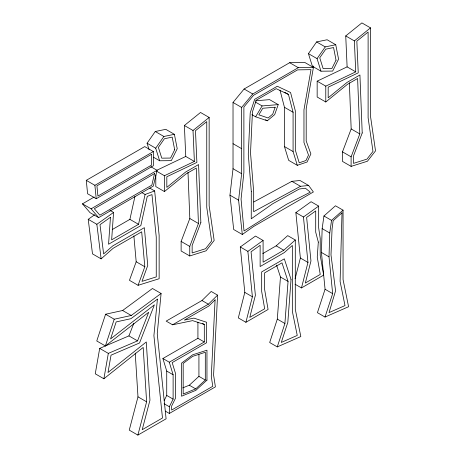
<?xml version="1.0" encoding="UTF-8"?>
<svg xmlns="http://www.w3.org/2000/svg" width="458" height="458" viewBox="0 0 458 458"><rect width="100%" height="100%" fill="white"/><g stroke="black" fill="none" stroke-linecap="round" stroke-linejoin="round"><path stroke-width="0.69" d="M321.424 252.45L322.151 228.616L323.943 215.993L335.462 205.779L343.053 210.159L343.053 279.535L348.584 306.717L325.025 317.056L317.434 312.671L325.071 289.256L321.424 252.45L329.016 256.835L332.663 293.641L325.025 317.056M329.016 256.835L329.743 232.996L331.535 220.378L343.053 210.159M204.308 341.983L197.925 338.296L162.899 358.517L169.283 362.204L204.308 341.983L204.308 324.453L192.595 320.629L172.557 324.796L166.174 321.11L201.989 300.517L211.19 291.454L217.573 295.135L213.588 375.005L215.392 386.873L169.346 413.454L165.286 411.107M109.874 210.296L113.573 212.432L111.649 239.855L138.534 224.334L145.089 194.484L154.661 190.923L159.138 235.366L159.138 278.733L138.087 285.305L129.459 280.325L136.186 261.764L133.873 235.91M262.8 253.566L276.185 245.843L287.704 235.624L295.296 240.009L295.296 309.385L300.826 336.561L277.273 346.901L269.682 342.521L277.313 319.106L280.462 277.027L276.563 265.09M277.273 346.901L284.905 323.485L288.053 281.407L281.991 262.846L264.638 272.865L264.638 289.588L268.085 309.482L245.906 322.289L238.315 317.904L244.801 292.399L240.284 246.982L255.501 236.07L263.092 240.456L263.092 262.165L283.777 250.223L295.296 240.009M137.881 435.1L146.612 401.821L143.182 347.445L103.874 378.772L95.253 373.797L99.695 348.406L108.323 353.387L137.555 340.872L148.701 312.253L105.392 345.95L96.764 340.97L105.586 314.234L122.624 310.501L152.474 288.494L161.096 293.475L157.243 333.722L166.099 418.807L137.881 435.1L129.253 430.119L137.984 396.84L135.225 353.061M253.795 201.961L291.872 181.322L300.013 180.498L308.64 185.479L313.381 191.976L253.68 226.447L242.311 234.485L233.689 229.504L229.962 195.177L233.025 168.721L233.025 102.466L244.103 89.007L289.668 62.7L304.788 62.46L313.409 67.441L306.202 108.655L306.202 140.984L310.879 153.934L307.095 162.012L297.299 165.321L288.672 160.34L284.452 146.56L284.452 107.292L280.004 90.157M242.311 234.485L238.589 200.157L241.647 173.702L241.647 107.447L252.73 93.987L298.295 67.681L313.409 67.441M103.874 378.772L108.323 353.387M112.187 229.584L129.906 219.353L134.938 196.448M150.888 166.752L157.048 170.313L153.356 186.051L98.647 217.636L90.026 212.655L82.486 203.85L94.193 197.009M245.906 322.289L252.392 296.778L247.875 251.362L240.284 246.982M295.112 278.722L300.374 258.037L295.857 212.621L311.074 201.715L318.665 206.094L318.665 227.809L320.211 238.504L320.211 255.232L323.657 275.121L301.478 287.927L295.055 284.218M301.478 287.927L307.965 262.423L303.448 217L295.857 212.621M105.392 345.95L114.214 319.215L131.246 315.482L161.096 293.475M255.598 100.789L269.59 99.638L278.218 104.613L274.685 114.609L267.306 120.786L255.604 116.796L251.911 114.66M138.087 285.305L144.814 266.745L141.688 231.805L113.218 248.242L101.121 258.856L92.493 253.875L88.222 219.319L94.566 214.819M209.151 117.454L193.013 130.484L194.387 161.434L185.759 156.453L184.385 125.503L200.524 112.473L209.151 117.454L209.151 205.837L214.161 240.467L206.089 250.801L189.755 255.965L181.128 250.984L181.128 241.435L189.818 218.518L187.992 172.311M189.755 255.965L189.755 246.415L198.446 223.498L196.253 168.052L186.08 173.92L164.428 191.559L155.8 186.578L155.8 174.87M370.505 27.881L354.366 40.911L355.74 71.854L347.112 66.874L345.738 35.93L361.877 22.9L370.505 27.881L370.505 116.263L375.514 150.888L367.442 161.222L351.109 166.386L342.487 161.405L342.487 151.861L351.177 128.944L349.345 82.738M351.109 166.386L351.109 156.842L359.799 133.925L357.606 78.473L347.439 84.346L325.781 101.985L317.159 97.004L317.159 81.163L347.112 66.874M99.695 348.406L128.927 335.891L133.851 323.245M164.222 400.521L166.729 395.426L166.729 371.06L162.899 358.517M169.346 413.454L169.346 406.75L173.113 399.113L173.113 374.747L169.283 362.204M255.604 116.796L262.125 105.941L278.218 104.613M149.142 149.835L147.075 143.217L155.256 131.498L165.767 129.333L174.395 134.314L177.223 148.736L171.303 160.649L159.63 160.769L153.47 157.214M159.63 160.769L155.703 148.197L163.884 136.478L174.395 134.314M308.429 53.643L316.61 41.924L327.121 39.76L335.748 44.741L338.577 59.162L332.663 71.076L320.984 71.196L312.362 66.215L308.429 53.643L317.056 58.624L320.984 71.196M317.056 58.624L325.237 46.905L335.748 44.741M172.557 324.796L208.373 304.204L217.573 295.135M182.725 387.909L189.309 385.207L198.927 376.356L198.927 354.292M195.692 388.894L205.31 380.043L205.31 352.282L192.635 356.353L183.183 363.423L183.183 394.029L195.692 388.894L189.309 385.207M247.875 251.362L263.092 240.456M303.448 217L318.665 206.094M101.121 258.856L96.85 224.3L113.573 212.432M82.486 203.85L91.113 208.831L157.048 170.313M86.264 180.338L144.728 146.589L153.356 151.564L153.356 165.75L96.226 198.732L87.598 193.751L86.264 180.338L94.892 185.318L96.226 198.732M94.892 185.318L153.356 151.564M308.64 185.479L300.5 186.303L253.68 211.676L253.68 191.833L250.52 152.892L252.45 111.867L256.308 100.153L276.174 88.68L288.448 94.451L293.08 112.267L293.08 151.541L297.299 165.321M317.159 81.163L325.781 86.144L355.74 71.854M156.441 170.439L185.759 156.453M156.418 171.097L164.428 175.723L194.387 161.434M312.362 66.215L313.736 66.198M345.738 35.93L354.366 40.911M316.61 41.924L325.237 46.905M289.668 62.7L298.295 67.681M351.177 128.944L359.799 133.925M284.756 92.321L288.448 94.451M284.452 107.292L293.08 112.267M244.103 89.007L252.73 93.987M342.487 151.861L351.109 156.842M255.346 102.031L262.125 105.941M265.457 119.715L267.306 120.786M233.025 102.466L241.647 107.447M284.452 146.56L293.08 151.541M233.025 143.692L241.647 148.673M291.872 181.322L300.5 186.303M184.385 125.503L193.013 130.484M323.943 215.993L331.535 220.378M233.025 168.721L241.647 173.702M155.256 131.498L163.884 136.478M322.151 228.616L329.743 232.996M147.075 143.217L155.703 148.197M229.962 195.177L238.589 200.157M300.374 258.037L307.965 262.423M276.185 245.843L283.777 250.223M149.732 188.078L154.661 190.923M325.071 289.256L332.663 293.641M189.818 218.518L198.446 223.498M142.009 192.704L145.089 194.484M280.462 277.027L288.053 281.407M181.128 241.435L189.755 246.415M129.906 219.353L138.534 224.334M244.801 292.399L252.392 296.778M277.313 319.106L284.905 323.485M88.222 219.319L96.85 224.3M136.186 261.764L144.814 266.745M201.989 300.517L208.373 304.204M202.562 323.445L204.308 324.453M122.624 310.501L131.246 315.482M105.586 314.234L114.214 319.215M128.927 335.891L137.555 340.872M198.927 376.356L205.31 380.043M166.729 371.06L173.113 374.747M166.729 395.426L173.113 399.113M164.124 403.738L169.346 406.75M137.984 396.84L146.612 401.821M91.113 208.831L98.647 217.636M325.781 86.144L325.781 101.985M197.925 322.169L197.925 338.296M164.428 175.723L164.428 191.559M251.299 191.427L251.247 218.792L272.762 203.73L299.269 189.017L305.412 188.215L310.324 192.183L286.588 204.245L244.017 230.981L241.068 199.133L243.885 172.626L243.885 107.017L253.514 95.321L297.585 69.874L310.988 69.662L303.963 109.811L303.963 142.49L308.515 155.073L305.95 160.535L299.217 162.808L295.318 150.064L295.318 110.819L290.561 92.499L277.285 86.253L254.677 99.306L250.223 112.834L248.276 154.209L251.299 191.427M342.012 212.833L340.094 281.464L345.006 305.583L329.039 312.596L335.582 290.807L330.997 254.894L332.061 228.994L333.149 220.704L342.012 212.833M215.094 299.858L211.281 376.419L212.775 386.3L171.653 410.042L171.653 406.017L175.42 398.374L175.42 373.173L172.185 362.604L206.61 342.733L206.61 322.26L193.9 318.115L184.345 320.102L208.865 305.996L215.094 299.858M110.458 217.275L108.563 244.24L140.835 225.605L147.264 196.345L151.97 194.593L156.252 237.147L156.252 276.918L141.98 281.372L147.745 265.474L144.362 227.66L112.754 245.906L103.617 253.921L100.004 224.689L110.458 217.275M318.316 242.082L317.251 257.127L320.251 274.422L305.337 283.033L310.959 260.934L306.631 217.424L315.705 210.92L315.705 232.183L318.316 242.082M291.036 279.449L287.824 322.358L281.281 342.441L297.248 335.433L292.336 311.308L292.336 245.454L284.269 252.61L260.133 266.545L260.133 245.276L251.058 251.786L255.387 295.296L249.765 317.388L264.678 308.778L261.678 291.488L261.678 271.903L284.304 258.839L291.036 279.449M157.409 299.148L153.911 335.64L162.487 417.988L142.22 429.69L149.955 400.2L146.285 341.977L108.002 372.491L111.036 355.173L139.547 342.968L154.398 304.839L110.555 338.954L116.172 321.922L130.891 318.699L157.409 299.148M154.546 173.542L151.821 185.169L99.844 215.18L94.319 208.728L154.546 173.542M275.161 107.235L272.722 114.134L268.113 117.992L258.833 114.826L262.778 108.26L275.161 107.235M200.856 222.525L192.148 245.488L192.148 252.953L205.579 248.711L211.619 240.977L206.758 207.354L206.758 121.616L195.48 130.719L196.888 162.413L166.821 176.754L166.821 187.374L185.771 171.939L198.566 164.554L200.856 222.525M362.215 132.952L353.507 155.909L353.507 163.38L366.932 159.132L372.978 151.403L368.112 117.775L368.112 32.043L356.834 41.146L358.242 72.839L328.18 87.18L328.18 97.8L347.124 82.366L359.919 74.98L362.215 132.952M174.681 149.732L170.542 158.067L161.76 158.159L158.388 147.367L164.411 138.74L172.208 137.131L174.681 149.732M336.035 60.158L331.895 68.494L323.119 68.585L319.747 57.788L325.764 49.166L333.567 47.558L336.035 60.158M206.959 380.117L195.847 390.342L181.534 396.222L181.534 363.137L192.709 354.784L206.959 350.204L206.959 380.117M151.495 154.317L96.919 185.834L97.932 196.064L151.495 165.143L151.495 154.317"/></g></svg>
